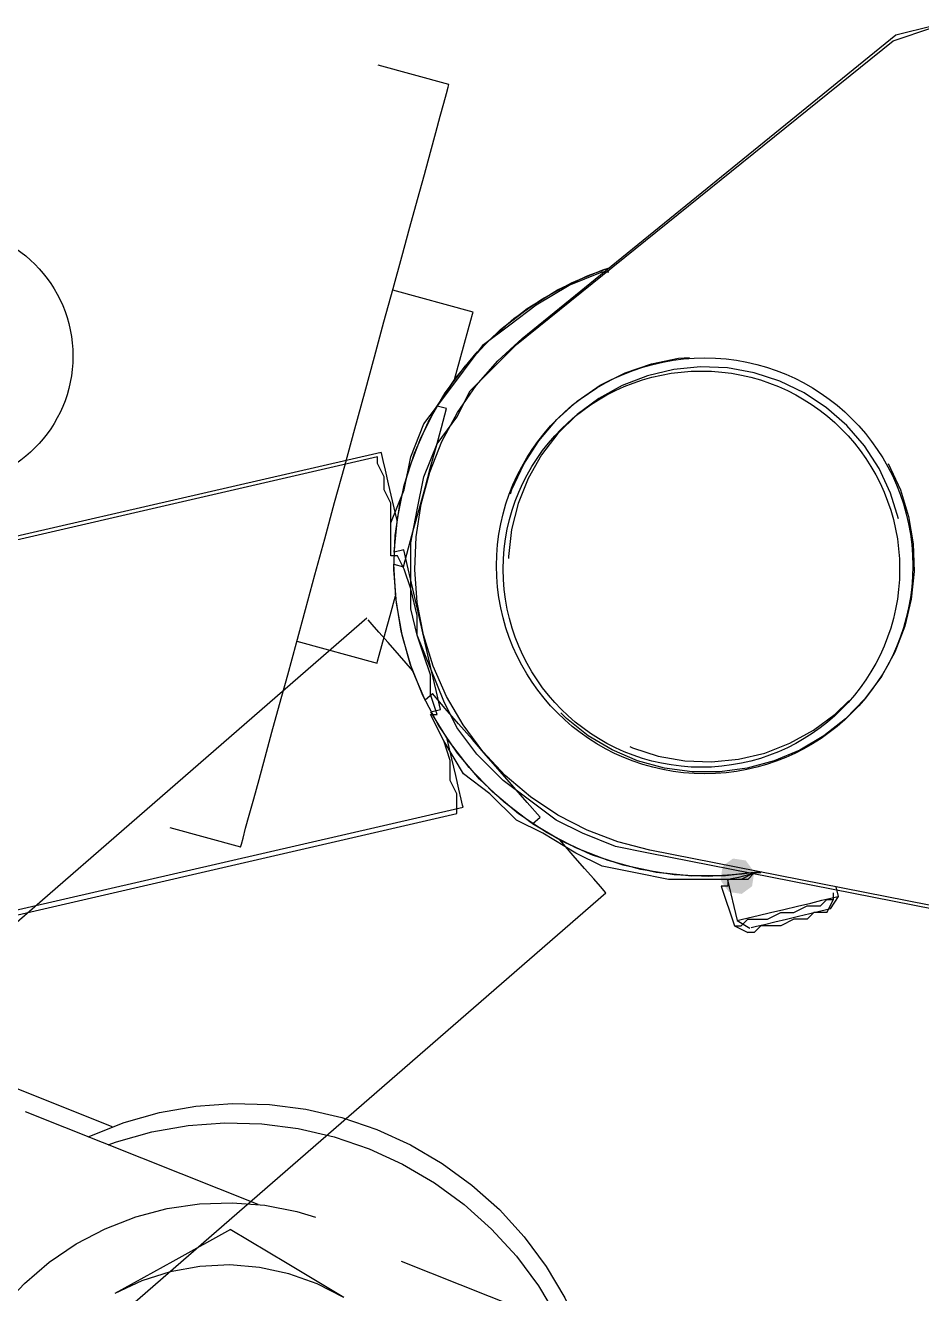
# Model space of a CAD drawing. Extents: x 3 to 592, y 5 to 207.
# Drawn here: x 81.69 to 86.48, y 58.68 to 65.45 of the extents above; entities that cross this region are included whole.
import ezdxf

# ---------------------------------------------------------------- set-up
doc = ezdxf.new("R2010")
doc.units = 0
doc.layers.get('0').update_dxf_attribs({"linetype": 'CONTINUOUS'})

msp = doc.modelspace()

# ---------------------------------------------------------------- hatches: boundary and pattern name
h = msp.add_hatch(color=7)
h.dxf.hatch_style = 2
h.paths.add_polyline_path([(85.404276, 60.893105), (85.414895, 60.96109), (85.470357, 61.001817), (85.538342, 60.991199), (85.579069, 60.935737), (85.582597, 60.921273), (85.571979, 60.853288), (85.516517, 60.812561), (85.448531, 60.823179), (85.407804, 60.878641)])
h = msp.add_hatch(color=7)
h.dxf.hatch_style = 2
h.paths.add_polyline_path([(85.404276, 60.893105), (85.414895, 60.96109), (85.470357, 61.001817), (85.538342, 60.991199), (85.579069, 60.935737), (85.582597, 60.921273), (85.571979, 60.853288), (85.516517, 60.812561), (85.448531, 60.823179), (85.407804, 60.878641)])
h = msp.add_hatch(color=7)
h.dxf.hatch_style = 2
h.paths.add_polyline_path([(85.404276, 60.893105), (85.414895, 60.96109), (85.470357, 61.001817), (85.538342, 60.991199), (85.579069, 60.935737), (85.582597, 60.921273), (85.571979, 60.853288), (85.516517, 60.812561), (85.448531, 60.823179), (85.407804, 60.878641)])
h = msp.add_hatch(color=7)
h.dxf.hatch_style = 2
h.paths.add_polyline_path([(85.404276, 60.893105), (85.414895, 60.96109), (85.470357, 61.001817), (85.538342, 60.991199), (85.579069, 60.935737), (85.582597, 60.921273), (85.571979, 60.853288), (85.516517, 60.812561), (85.448531, 60.823179), (85.407804, 60.878641)])
h = msp.add_hatch(color=7)
h.dxf.hatch_style = 2
h.paths.add_polyline_path([(85.404276, 60.893105), (85.414895, 60.96109), (85.470357, 61.001817), (85.538342, 60.991199), (85.579069, 60.935737), (85.582597, 60.921273), (85.571979, 60.853288), (85.516517, 60.812561), (85.448531, 60.823179), (85.407804, 60.878641)])
h = msp.add_hatch(color=7)
h.dxf.hatch_style = 2
h.paths.add_polyline_path([(85.404276, 60.893105), (85.414895, 60.96109), (85.470357, 61.001817), (85.538342, 60.991199), (85.579069, 60.935737), (85.582597, 60.921273), (85.571979, 60.853288), (85.516517, 60.812561), (85.448531, 60.823179), (85.407804, 60.878641)])
h = msp.add_hatch(color=7)
h.dxf.hatch_style = 2
h.paths.add_polyline_path([(85.404276, 60.893105), (85.414895, 60.96109), (85.470357, 61.001817), (85.538342, 60.991199), (85.579069, 60.935737), (85.582597, 60.921273), (85.571979, 60.853288), (85.516517, 60.812561), (85.448531, 60.823179), (85.407804, 60.878641)])
h = msp.add_hatch(color=7)
h.dxf.hatch_style = 2
h.paths.add_polyline_path([(85.404276, 60.893105), (85.414895, 60.96109), (85.470357, 61.001817), (85.538342, 60.991199), (85.579069, 60.935737), (85.582597, 60.921273), (85.571979, 60.853288), (85.516517, 60.812561), (85.448531, 60.823179), (85.407804, 60.878641)])

# ---------------------------------------------------------------- linework, layer by layer
at = {"color": 7}
for points in [[(86.339116, 65.40186), (86.540904, 65.452307)], [(86.339116, 65.40186), (86.540904, 65.452307)], [(86.339116, 65.40186), (86.540904, 65.452307)], [(86.339116, 65.40186), (86.540904, 65.452307)], [(86.339116, 65.40186), (86.540904, 65.452307)], [(86.339116, 65.40186), (86.540904, 65.452307)], [(86.339116, 65.40186), (86.540904, 65.452307)], [(86.339116, 65.40186), (86.540904, 65.452307)], [(84.345074, 63.779576), (86.338974, 65.402001)], [(84.345074, 63.779576), (86.338974, 65.402001)], [(84.345074, 63.779576), (86.338974, 65.402001)], [(84.345074, 63.779576), (86.338974, 65.402001)], [(84.345074, 63.779576), (86.338974, 65.402001)], [(84.345074, 63.779576), (86.338974, 65.402001)], [(84.345074, 63.779576), (86.338974, 65.402001)], [(84.345074, 63.779576), (86.338974, 65.402001)], [(86.324722, 65.369722), (86.536389, 65.440278)], [(84.313889, 63.746944), (86.324722, 65.369722)], [(83.953526, 65.136324), (83.575774, 65.239478)], [(83.953526, 65.136324), (83.575774, 65.239478)], [(83.397407, 63.099774), (83.45103, 63.296271), (83.504299, 63.491004), (83.55651, 63.68221), (83.606957, 63.867771), (83.655994, 64.046276), (83.702207, 64.215962), (83.745599, 64.375065), (83.785816, 64.522174), (83.822505, 64.656229), (83.85496, 64.775821), (83.883535, 64.879537), (83.907171, 64.967026), (83.926221, 65.036524), (83.940332, 65.088382), (83.949505, 65.121543), (83.953385, 65.135654)], [(83.397407, 63.099774), (83.45103, 63.296271), (83.504299, 63.491004), (83.55651, 63.68221), (83.606957, 63.867771), (83.655994, 64.046276), (83.702207, 64.215962), (83.745599, 64.375065), (83.785816, 64.522174), (83.822505, 64.656229), (83.85496, 64.775821), (83.883535, 64.879537), (83.907171, 64.967026), (83.926221, 65.036524), (83.940332, 65.088382), (83.949505, 65.121543), (83.953385, 65.135654)], [(83.643611, 62.618056), (83.643611, 62.794444), (83.714167, 62.970833), (83.749444, 63.147222), (83.82, 63.323611), (83.925833, 63.464722), (84.031667, 63.605833), (84.1375, 63.746944), (84.278611, 63.852778), (84.419722, 63.958611), (84.596111, 64.064444), (84.7725, 64.135), (84.807778, 64.135)], [(83.826138, 61.84773), (83.756288, 62.014594), (83.705136, 62.187808), (83.673033, 62.365961), (83.660333, 62.54623), (83.667388, 62.726852), (83.693494, 62.905711), (83.739355, 63.080688), (83.803561, 63.249669), (83.885758, 63.410536), (83.985241, 63.561524), (84.099894, 63.701224), (84.229363, 63.827519), (84.371886, 63.938997), (84.525344, 64.034247), (84.688327, 64.112563), (84.80933, 64.157013)], [(83.826138, 61.84773), (83.756288, 62.014594), (83.705136, 62.187808), (83.673033, 62.365961), (83.660333, 62.54623), (83.667388, 62.726852), (83.693494, 62.905711), (83.739355, 63.080688), (83.803561, 63.249669), (83.885758, 63.410536), (83.985241, 63.561524), (84.099894, 63.701224), (84.229363, 63.827519), (84.371886, 63.938997), (84.525344, 64.034247), (84.688327, 64.112563), (84.80933, 64.157013)], [(83.661391, 62.638552), (83.678324, 62.818469), (83.714661, 62.995563), (83.769694, 63.167719), (83.843424, 63.332819), (83.934441, 63.489099), (84.042038, 63.634444), (84.164452, 63.767441), (84.300624, 63.886327), (84.449144, 63.989691), (84.607541, 64.076474), (84.774758, 64.145619), (84.80933, 64.15726)], [(83.661391, 62.638552), (83.678324, 62.818469), (83.714661, 62.995563), (83.769694, 63.167719), (83.843424, 63.332819), (83.934441, 63.489099), (84.042038, 63.634444), (84.164452, 63.767441), (84.300624, 63.886327), (84.449144, 63.989691), (84.607541, 64.076474), (84.774758, 64.145619), (84.80933, 64.15726)], [(83.661391, 62.638552), (83.678324, 62.818469), (83.714661, 62.995563), (83.769694, 63.167719), (83.843424, 63.332819), (83.934441, 63.489099), (84.042038, 63.634444), (84.164452, 63.767441), (84.300624, 63.886327), (84.449144, 63.989691), (84.607541, 64.076474), (84.774758, 64.145619), (84.80933, 64.15726)], [(83.661391, 62.638552), (83.678324, 62.818469), (83.714661, 62.995563), (83.769694, 63.167719), (83.843424, 63.332819), (83.934441, 63.489099), (84.042038, 63.634444), (84.164452, 63.767441), (84.300624, 63.886327), (84.449144, 63.989691), (84.607541, 64.076474), (84.774758, 64.145619), (84.80933, 64.15726)], [(83.890626, 63.418649), (83.990815, 63.569286), (84.106526, 63.707927), (84.236701, 63.833516), (84.379576, 63.944288), (84.53374, 64.038833), (84.697076, 64.116091), (84.809259, 64.157013)], [(83.890626, 63.418649), (83.990815, 63.569286), (84.106526, 63.707927), (84.236701, 63.833516), (84.379576, 63.944288), (84.53374, 64.038833), (84.697076, 64.116091), (84.809259, 64.157013)], [(84.082255, 63.920582), (83.65363, 64.037704)], [(84.082255, 63.920582), (83.65363, 64.037704)], [(83.983795, 63.559937), (84.01237, 63.664712), (84.036711, 63.753965), (84.056467, 63.825579), (84.070578, 63.878143), (84.079397, 63.909893), (84.08222, 63.920476)], [(83.983795, 63.559937), (84.01237, 63.664712), (84.036711, 63.753965), (84.056467, 63.825579), (84.070578, 63.878143), (84.079397, 63.909893), (84.08222, 63.920476)], [(85.026465, 61.046642), (84.856073, 61.090387), (84.691326, 61.153181), (84.535045, 61.233967), (84.388995, 61.332039), (84.254587, 61.445634), (84.13429, 61.574045), (84.029162, 61.715156), (83.940262, 61.867203), (83.869706, 62.028423), (83.817495, 62.196698), (83.784687, 62.369559), (83.771281, 62.545242), (83.778337, 62.720926), (83.804795, 62.894845), (83.851009, 63.064884), (83.91592, 63.228573), (83.999176, 63.383442), (84.099365, 63.528434), (84.215076, 63.661078), (84.344898, 63.779612)], [(85.026465, 61.046642), (84.856073, 61.090387), (84.691326, 61.153181), (84.535045, 61.233967), (84.388995, 61.332039), (84.254587, 61.445634), (84.13429, 61.574045), (84.029162, 61.715156), (83.940262, 61.867203), (83.869706, 62.028423), (83.817495, 62.196698), (83.784687, 62.369559), (83.771281, 62.545242), (83.778337, 62.720926), (83.804795, 62.894845), (83.851009, 63.064884), (83.91592, 63.228573), (83.999176, 63.383442), (84.099365, 63.528434), (84.215076, 63.661078), (84.344898, 63.779612)], [(85.026465, 61.046642), (84.856073, 61.090387), (84.691326, 61.153181), (84.535045, 61.233967), (84.388995, 61.332039), (84.254587, 61.445634), (84.13429, 61.574045), (84.029162, 61.715156), (83.940262, 61.867203), (83.869706, 62.028423), (83.817495, 62.196698), (83.784687, 62.369559), (83.771281, 62.545242), (83.778337, 62.720926), (83.804795, 62.894845), (83.851009, 63.064884), (83.91592, 63.228573), (83.999176, 63.383442), (84.099365, 63.528434), (84.215076, 63.661078), (84.344898, 63.779612)], [(85.026465, 61.046642), (84.856073, 61.090387), (84.691326, 61.153181), (84.535045, 61.233967), (84.388995, 61.332039), (84.254587, 61.445634), (84.13429, 61.574045), (84.029162, 61.715156), (83.940262, 61.867203), (83.869706, 62.028423), (83.817495, 62.196698), (83.784687, 62.369559), (83.771281, 62.545242), (83.778337, 62.720926), (83.804795, 62.894845), (83.851009, 63.064884), (83.91592, 63.228573), (83.999176, 63.383442), (84.099365, 63.528434), (84.215076, 63.661078), (84.344898, 63.779612)], [(85.026465, 61.046642), (84.856073, 61.090387), (84.691326, 61.153181), (84.535045, 61.233967), (84.388995, 61.332039), (84.254587, 61.445634), (84.13429, 61.574045), (84.029162, 61.715156), (83.940262, 61.867203), (83.869706, 62.028423), (83.817495, 62.196698), (83.784687, 62.369559), (83.771281, 62.545242), (83.778337, 62.720926), (83.804795, 62.894845), (83.851009, 63.064884), (83.91592, 63.228573), (83.999176, 63.383442), (84.099365, 63.528434), (84.215076, 63.661078), (84.344898, 63.779612)], [(85.026465, 61.046642), (84.856073, 61.090387), (84.691326, 61.153181), (84.535045, 61.233967), (84.388995, 61.332039), (84.254587, 61.445634), (84.13429, 61.574045), (84.029162, 61.715156), (83.940262, 61.867203), (83.869706, 62.028423), (83.817495, 62.196698), (83.784687, 62.369559), (83.771281, 62.545242), (83.778337, 62.720926), (83.804795, 62.894845), (83.851009, 63.064884), (83.91592, 63.228573), (83.999176, 63.383442), (84.099365, 63.528434), (84.215076, 63.661078), (84.344898, 63.779612)], [(85.026465, 61.046642), (84.856073, 61.090387), (84.691326, 61.153181), (84.535045, 61.233967), (84.388995, 61.332039), (84.254587, 61.445634), (84.13429, 61.574045), (84.029162, 61.715156), (83.940262, 61.867203), (83.869706, 62.028423), (83.817495, 62.196698), (83.784687, 62.369559), (83.771281, 62.545242), (83.778337, 62.720926), (83.804795, 62.894845), (83.851009, 63.064884), (83.91592, 63.228573), (83.999176, 63.383442), (84.099365, 63.528434), (84.215076, 63.661078), (84.344898, 63.779612)], [(85.026465, 61.046642), (84.856073, 61.090387), (84.691326, 61.153181), (84.535045, 61.233967), (84.388995, 61.332039), (84.254587, 61.445634), (84.13429, 61.574045), (84.029162, 61.715156), (83.940262, 61.867203), (83.869706, 62.028423), (83.817495, 62.196698), (83.784687, 62.369559), (83.771281, 62.545242), (83.778337, 62.720926), (83.804795, 62.894845), (83.851009, 63.064884), (83.91592, 63.228573), (83.999176, 63.383442), (84.099365, 63.528434), (84.215076, 63.661078), (84.344898, 63.779612)], [(85.019444, 61.030556), (84.843056, 61.065833), (84.666667, 61.136389), (84.525556, 61.206944), (84.384444, 61.312778), (84.243333, 61.418611), (84.102222, 61.559722), (83.996389, 61.700833), (83.925833, 61.841944), (83.855278, 62.018333), (83.784722, 62.194722), (83.749444, 62.335833), (83.749444, 62.512222), (83.749444, 62.688611), (83.784722, 62.865), (83.82, 63.041389), (83.890556, 63.217778), (83.996389, 63.358889), (84.066944, 63.5), (84.208056, 63.641111), (84.313889, 63.746944)], [(86.353826, 62.816493), (86.31114, 62.954076), (86.25011, 63.084604), (86.171793, 63.205607), (86.077601, 63.314615), (85.969651, 63.409865), (85.849707, 63.489946), (85.719885, 63.552387), (85.583007, 63.596837), (85.44119, 63.622237), (85.297257, 63.628235), (85.153676, 63.614124), (85.013624, 63.580962), (84.879215, 63.529104), (84.753274, 63.459254), (84.637915, 63.372824), (84.53561, 63.271576), (84.447768, 63.157276), (84.376507, 63.03204), (84.322532, 62.898337), (84.287607, 62.758637), (84.272085, 62.61541), (84.272378, 62.604547)], [(86.353826, 62.816493), (86.31114, 62.954076), (86.25011, 63.084604), (86.171793, 63.205607), (86.077601, 63.314615), (85.969651, 63.409865), (85.849707, 63.489946), (85.719885, 63.552387), (85.583007, 63.596837), (85.44119, 63.622237), (85.297257, 63.628235), (85.153676, 63.614124), (85.013624, 63.580962), (84.879215, 63.529104), (84.753274, 63.459254), (84.637915, 63.372824), (84.53561, 63.271576), (84.447768, 63.157276), (84.376507, 63.03204), (84.322532, 62.898337), (84.287607, 62.758637), (84.272085, 62.61541), (84.272378, 62.604547)], [(86.353826, 62.816493), (86.31114, 62.954076), (86.25011, 63.084604), (86.171793, 63.205607), (86.077601, 63.314615), (85.969651, 63.409865), (85.849707, 63.489946), (85.719885, 63.552387), (85.583007, 63.596837), (85.44119, 63.622237), (85.297257, 63.628235), (85.153676, 63.614124), (85.013624, 63.580962), (84.879215, 63.529104), (84.753274, 63.459254), (84.637915, 63.372824), (84.53561, 63.271576), (84.447768, 63.157276), (84.376507, 63.03204), (84.322532, 62.898337), (84.287607, 62.758637), (84.272085, 62.61541), (84.272378, 62.604547)], [(86.353826, 62.816493), (86.31114, 62.954076), (86.25011, 63.084604), (86.171793, 63.205607), (86.077601, 63.314615), (85.969651, 63.409865), (85.849707, 63.489946), (85.719885, 63.552387), (85.583007, 63.596837), (85.44119, 63.622237), (85.297257, 63.628235), (85.153676, 63.614124), (85.013624, 63.580962), (84.879215, 63.529104), (84.753274, 63.459254), (84.637915, 63.372824), (84.53561, 63.271576), (84.447768, 63.157276), (84.376507, 63.03204), (84.322532, 62.898337), (84.287607, 62.758637), (84.272085, 62.61541), (84.272378, 62.604547)], [(86.353826, 62.816493), (86.31114, 62.954076), (86.25011, 63.084604), (86.171793, 63.205607), (86.077601, 63.314615), (85.969651, 63.409865), (85.849707, 63.489946), (85.719885, 63.552387), (85.583007, 63.596837), (85.44119, 63.622237), (85.297257, 63.628235), (85.153676, 63.614124), (85.013624, 63.580962), (84.879215, 63.529104), (84.753274, 63.459254), (84.637915, 63.372824), (84.53561, 63.271576), (84.447768, 63.157276), (84.376507, 63.03204), (84.322532, 62.898337), (84.287607, 62.758637), (84.272085, 62.61541), (84.272378, 62.604547)], [(86.353826, 62.816493), (86.31114, 62.954076), (86.25011, 63.084604), (86.171793, 63.205607), (86.077601, 63.314615), (85.969651, 63.409865), (85.849707, 63.489946), (85.719885, 63.552387), (85.583007, 63.596837), (85.44119, 63.622237), (85.297257, 63.628235), (85.153676, 63.614124), (85.013624, 63.580962), (84.879215, 63.529104), (84.753274, 63.459254), (84.637915, 63.372824), (84.53561, 63.271576), (84.447768, 63.157276), (84.376507, 63.03204), (84.322532, 62.898337), (84.287607, 62.758637), (84.272085, 62.61541), (84.272378, 62.604547)], [(86.353826, 62.816493), (86.31114, 62.954076), (86.25011, 63.084604), (86.171793, 63.205607), (86.077601, 63.314615), (85.969651, 63.409865), (85.849707, 63.489946), (85.719885, 63.552387), (85.583007, 63.596837), (85.44119, 63.622237), (85.297257, 63.628235), (85.153676, 63.614124), (85.013624, 63.580962), (84.879215, 63.529104), (84.753274, 63.459254), (84.637915, 63.372824), (84.53561, 63.271576), (84.447768, 63.157276), (84.376507, 63.03204), (84.322532, 62.898337), (84.287607, 62.758637), (84.272085, 62.61541), (84.272378, 62.604547)], [(86.353826, 62.816493), (86.31114, 62.954076), (86.25011, 63.084604), (86.171793, 63.205607), (86.077601, 63.314615), (85.969651, 63.409865), (85.849707, 63.489946), (85.719885, 63.552387), (85.583007, 63.596837), (85.44119, 63.622237), (85.297257, 63.628235), (85.153676, 63.614124), (85.013624, 63.580962), (84.879215, 63.529104), (84.753274, 63.459254), (84.637915, 63.372824), (84.53561, 63.271576), (84.447768, 63.157276), (84.376507, 63.03204), (84.322532, 62.898337), (84.287607, 62.758637), (84.272085, 62.61541), (84.272378, 62.604547)], [(84.283082, 62.950569), (84.290147, 62.973232), (84.352941, 63.107993), (84.433022, 63.232877), (84.528977, 63.346118), (84.639044, 63.445602), (84.761458, 63.529563), (84.894103, 63.596238), (85.034508, 63.644921), (85.179852, 63.674202), (85.238395, 63.678104)], [(84.283082, 62.950569), (84.290147, 62.973232), (84.352941, 63.107993), (84.433022, 63.232877), (84.528977, 63.346118), (84.639044, 63.445602), (84.761458, 63.529563), (84.894103, 63.596238), (85.034508, 63.644921), (85.179852, 63.674202), (85.238395, 63.678104)], [(84.283082, 62.950569), (84.290147, 62.973232), (84.352941, 63.107993), (84.433022, 63.232877), (84.528977, 63.346118), (84.639044, 63.445602), (84.761458, 63.529563), (84.894103, 63.596238), (85.034508, 63.644921), (85.179852, 63.674202), (85.238395, 63.678104)], [(84.283082, 62.950569), (84.290147, 62.973232), (84.352941, 63.107993), (84.433022, 63.232877), (84.528977, 63.346118), (84.639044, 63.445602), (84.761458, 63.529563), (84.894103, 63.596238), (85.034508, 63.644921), (85.179852, 63.674202), (85.238395, 63.678104)], [(84.283082, 62.950569), (84.290147, 62.973232), (84.352941, 63.107993), (84.433022, 63.232877), (84.528977, 63.346118), (84.639044, 63.445602), (84.761458, 63.529563), (84.894103, 63.596238), (85.034508, 63.644921), (85.179852, 63.674202), (85.238395, 63.678104)], [(84.283082, 62.950569), (84.290147, 62.973232), (84.352941, 63.107993), (84.433022, 63.232877), (84.528977, 63.346118), (84.639044, 63.445602), (84.761458, 63.529563), (84.894103, 63.596238), (85.034508, 63.644921), (85.179852, 63.674202), (85.238395, 63.678104)], [(84.283082, 62.950569), (84.290147, 62.973232), (84.352941, 63.107993), (84.433022, 63.232877), (84.528977, 63.346118), (84.639044, 63.445602), (84.761458, 63.529563), (84.894103, 63.596238), (85.034508, 63.644921), (85.179852, 63.674202), (85.238395, 63.678104)], [(84.283082, 62.950569), (84.290147, 62.973232), (84.352941, 63.107993), (84.433022, 63.232877), (84.528977, 63.346118), (84.639044, 63.445602), (84.761458, 63.529563), (84.894103, 63.596238), (85.034508, 63.644921), (85.179852, 63.674202), (85.238395, 63.678104)], [(83.941426, 63.404785), (83.890626, 63.418544)], [(83.941426, 63.404785), (83.890626, 63.418544)], [(83.710886, 62.560623), (83.738402, 62.661165), (83.766977, 62.76594), (83.796258, 62.873537), (83.826244, 62.982546), (83.855877, 63.091907), (83.885511, 63.199504), (83.914086, 63.304279), (83.94125, 63.404821)], [(83.710886, 62.560623), (83.738402, 62.661165), (83.766977, 62.76594), (83.796258, 62.873537), (83.826244, 62.982546), (83.855877, 63.091907), (83.885511, 63.199504), (83.914086, 63.304279), (83.94125, 63.404821)], [(83.573056, 63.147222), (77.611111, 61.771389)], [(83.592741, 63.171423), (77.614921, 61.795237)], [(83.592741, 63.171423), (77.614921, 61.795237)], [(83.592741, 63.171423), (77.614921, 61.795237)], [(83.592741, 63.171423), (77.614921, 61.795237)], [(83.643611, 62.794444), (83.643611, 62.900278), (83.608333, 62.970833), (83.608333, 63.041389), (83.573056, 63.111944), (83.573056, 63.147222)], [(83.676631, 62.807074), (83.652289, 62.912907), (83.631476, 63.003218), (83.614895, 63.075538), (83.602548, 63.128454), (83.595139, 63.160557), (83.59267, 63.171493)], [(83.676631, 62.807074), (83.652289, 62.912907), (83.631476, 63.003218), (83.614895, 63.075538), (83.602548, 63.128454), (83.595139, 63.160557), (83.59267, 63.171493)], [(83.676631, 62.807074), (83.652289, 62.912907), (83.631476, 63.003218), (83.614895, 63.075538), (83.602548, 63.128454), (83.595139, 63.160557), (83.59267, 63.171493)], [(83.676631, 62.807074), (83.652289, 62.912907), (83.631476, 63.003218), (83.614895, 63.075538), (83.602548, 63.128454), (83.595139, 63.160557), (83.59267, 63.171493)], [(82.841289, 61.063258), (82.845522, 61.078075), (82.854341, 61.111236), (82.868453, 61.163094), (82.887502, 61.232591), (82.911491, 61.32008), (82.939714, 61.423797), (82.972522, 61.543389), (83.008858, 61.677091), (83.049075, 61.824552), (83.092819, 61.983655), (83.139033, 62.153341), (83.187716, 62.331847), (83.238516, 62.517408), (83.290727, 62.708614), (83.343644, 62.903347), (83.397266, 63.099844)], [(82.841289, 61.063258), (82.845522, 61.078075), (82.854341, 61.111236), (82.868453, 61.163094), (82.887502, 61.232591), (82.911491, 61.32008), (82.939714, 61.423797), (82.972522, 61.543389), (83.008858, 61.677091), (83.049075, 61.824552), (83.092819, 61.983655), (83.139033, 62.153341), (83.187716, 62.331847), (83.238516, 62.517408), (83.290727, 62.708614), (83.343644, 62.903347), (83.397266, 63.099844)], [(86.297865, 63.111879), (86.364128, 62.971116), (86.407872, 62.829299)], [(86.297865, 63.111879), (86.364128, 62.971116), (86.407872, 62.829299)], [(86.297865, 63.111879), (86.364128, 62.971116), (86.407872, 62.829299)], [(86.297865, 63.111879), (86.364128, 62.971116), (86.407872, 62.829299)], [(86.297865, 63.111879), (86.364128, 62.971116), (86.407872, 62.829299)], [(86.297865, 63.111879), (86.364128, 62.971116), (86.407872, 62.829299)], [(86.297865, 63.111879), (86.364128, 62.971116), (86.407872, 62.829299)], [(86.297865, 63.111879), (86.364128, 62.971116), (86.407872, 62.829299)], [(86.407872, 62.829299), (86.432566, 62.682896), (86.437152, 62.534729), (86.422336, 62.386916), (86.387764, 62.242629), (86.334141, 62.103988), (86.262528, 61.974166), (86.174333, 61.854574), (86.071322, 61.748035), (85.954553, 61.656313), (85.826847, 61.580818), (85.689969, 61.522963), (85.546741, 61.483804), (85.399633, 61.464049), (85.251466, 61.464402), (85.104358, 61.484157), (84.96113, 61.523668), (84.824605, 61.581877), (84.6969, 61.657724), (84.580483, 61.749799), (84.551395, 61.779883)], [(86.407872, 62.829299), (86.432566, 62.682896), (86.437152, 62.534729), (86.422336, 62.386916), (86.387764, 62.242629), (86.334141, 62.103988), (86.262528, 61.974166), (86.174333, 61.854574), (86.071322, 61.748035), (85.954553, 61.656313), (85.826847, 61.580818), (85.689969, 61.522963), (85.546741, 61.483804), (85.399633, 61.464049), (85.251466, 61.464402), (85.104358, 61.484157), (84.96113, 61.523668), (84.824605, 61.581877), (84.6969, 61.657724), (84.580483, 61.749799), (84.551395, 61.779883)], [(86.407872, 62.829299), (86.432566, 62.682896), (86.437152, 62.534729), (86.422336, 62.386916), (86.387764, 62.242629), (86.334141, 62.103988), (86.262528, 61.974166), (86.174333, 61.854574), (86.071322, 61.748035), (85.954553, 61.656313), (85.826847, 61.580818), (85.689969, 61.522963), (85.546741, 61.483804), (85.399633, 61.464049), (85.251466, 61.464402), (85.104358, 61.484157), (84.96113, 61.523668), (84.824605, 61.581877), (84.6969, 61.657724), (84.580483, 61.749799), (84.551395, 61.779883)], [(86.407872, 62.829299), (86.432566, 62.682896), (86.437152, 62.534729), (86.422336, 62.386916), (86.387764, 62.242629), (86.334141, 62.103988), (86.262528, 61.974166), (86.174333, 61.854574), (86.071322, 61.748035), (85.954553, 61.656313), (85.826847, 61.580818), (85.689969, 61.522963), (85.546741, 61.483804), (85.399633, 61.464049), (85.251466, 61.464402), (85.104358, 61.484157), (84.96113, 61.523668), (84.824605, 61.581877), (84.6969, 61.657724), (84.580483, 61.749799), (84.551395, 61.779883)], [(86.407872, 62.829299), (86.432566, 62.682896), (86.437152, 62.534729), (86.422336, 62.386916), (86.387764, 62.242629), (86.334141, 62.103988), (86.262528, 61.974166), (86.174333, 61.854574), (86.071322, 61.748035), (85.954553, 61.656313), (85.826847, 61.580818), (85.689969, 61.522963), (85.546741, 61.483804), (85.399633, 61.464049), (85.251466, 61.464402), (85.104358, 61.484157), (84.96113, 61.523668), (84.824605, 61.581877), (84.6969, 61.657724), (84.580483, 61.749799), (84.551395, 61.779883)], [(86.407872, 62.829299), (86.432566, 62.682896), (86.437152, 62.534729), (86.422336, 62.386916), (86.387764, 62.242629), (86.334141, 62.103988), (86.262528, 61.974166), (86.174333, 61.854574), (86.071322, 61.748035), (85.954553, 61.656313), (85.826847, 61.580818), (85.689969, 61.522963), (85.546741, 61.483804), (85.399633, 61.464049), (85.251466, 61.464402), (85.104358, 61.484157), (84.96113, 61.523668), (84.824605, 61.581877), (84.6969, 61.657724), (84.580483, 61.749799), (84.551395, 61.779883)], [(86.407872, 62.829299), (86.432566, 62.682896), (86.437152, 62.534729), (86.422336, 62.386916), (86.387764, 62.242629), (86.334141, 62.103988), (86.262528, 61.974166), (86.174333, 61.854574), (86.071322, 61.748035), (85.954553, 61.656313), (85.826847, 61.580818), (85.689969, 61.522963), (85.546741, 61.483804), (85.399633, 61.464049), (85.251466, 61.464402), (85.104358, 61.484157), (84.96113, 61.523668), (84.824605, 61.581877), (84.6969, 61.657724), (84.580483, 61.749799), (84.551395, 61.779883)], [(86.407872, 62.829299), (86.432566, 62.682896), (86.437152, 62.534729), (86.422336, 62.386916), (86.387764, 62.242629), (86.334141, 62.103988), (86.262528, 61.974166), (86.174333, 61.854574), (86.071322, 61.748035), (85.954553, 61.656313), (85.826847, 61.580818), (85.689969, 61.522963), (85.546741, 61.483804), (85.399633, 61.464049), (85.251466, 61.464402), (85.104358, 61.484157), (84.96113, 61.523668), (84.824605, 61.581877), (84.6969, 61.657724), (84.580483, 61.749799), (84.551395, 61.779883)], [(83.678889, 62.618056), (83.643611, 62.618056)], [(83.712685, 62.65037), (83.661532, 62.638728)], [(83.712685, 62.65037), (83.661532, 62.638728)], [(83.712685, 62.65037), (83.661532, 62.638728)], [(83.712685, 62.65037), (83.661532, 62.638728)], [(83.890556, 61.771389), (83.855278, 61.877222), (83.855278, 61.983056), (83.82, 62.088889), (83.784722, 62.194722), (83.784722, 62.300556), (83.749444, 62.441667), (83.714167, 62.5475), (83.678889, 62.618056)], [(83.909006, 61.7976), (83.885723, 61.898847), (83.861381, 62.004681), (83.836334, 62.113689), (83.810934, 62.224109), (83.785534, 62.334175), (83.760486, 62.443184), (83.736145, 62.549017), (83.712861, 62.650264)], [(83.909006, 61.7976), (83.885723, 61.898847), (83.861381, 62.004681), (83.836334, 62.113689), (83.810934, 62.224109), (83.785534, 62.334175), (83.760486, 62.443184), (83.736145, 62.549017), (83.712861, 62.650264)], [(83.909006, 61.7976), (83.885723, 61.898847), (83.861381, 62.004681), (83.836334, 62.113689), (83.810934, 62.224109), (83.785534, 62.334175), (83.760486, 62.443184), (83.736145, 62.549017), (83.712861, 62.650264)], [(83.909006, 61.7976), (83.885723, 61.898847), (83.861381, 62.004681), (83.836334, 62.113689), (83.810934, 62.224109), (83.785534, 62.334175), (83.760486, 62.443184), (83.736145, 62.549017), (83.712861, 62.650264)], [(83.660086, 62.574487), (83.710886, 62.560729)], [(83.660086, 62.574487), (83.710886, 62.560729)], [(85.613557, 60.931107), (85.600152, 60.928638), (85.420235, 60.908882), (85.239613, 60.90853), (85.059696, 60.927932), (84.883308, 60.966385), (84.711857, 61.023888), (84.547463, 61.099735), (84.392594, 61.192516), (84.24866, 61.301877), (84.117427, 61.426055), (84.000305, 61.563991), (83.898705, 61.713569), (83.814038, 61.873377), (83.74701, 62.041299), (83.69868, 62.215571), (83.669752, 62.394077), (83.660227, 62.574346)], [(85.613557, 60.931107), (85.600152, 60.928638), (85.420235, 60.908882), (85.239613, 60.90853), (85.059696, 60.927932), (84.883308, 60.966385), (84.711857, 61.023888), (84.547463, 61.099735), (84.392594, 61.192516), (84.24866, 61.301877), (84.117427, 61.426055), (84.000305, 61.563991), (83.898705, 61.713569), (83.814038, 61.873377), (83.74701, 62.041299), (83.69868, 62.215571), (83.669752, 62.394077), (83.660227, 62.574346)], [(83.570022, 62.044827), (83.572844, 62.05541), (83.581663, 62.087513), (83.596127, 62.139724), (83.61553, 62.211338), (83.639872, 62.300591), (83.668447, 62.405366)], [(83.570022, 62.044827), (83.572844, 62.05541), (83.581663, 62.087513), (83.596127, 62.139724), (83.61553, 62.211338), (83.639872, 62.300591), (83.668447, 62.405366)], [(83.514988, 62.285739), (80.471582, 59.638994)], [(83.514988, 62.285739), (80.471582, 59.638994)], [(83.760345, 62.003622), (83.689084, 62.085467), (83.628406, 62.155317), (83.579723, 62.211409), (83.544093, 62.252331), (83.52222, 62.277378)], [(83.760345, 62.003622), (83.689084, 62.085467), (83.628406, 62.155317), (83.579723, 62.211409), (83.544093, 62.252331), (83.52222, 62.277378)], [(83.141291, 62.161914), (83.569916, 62.044792)], [(83.141291, 62.161914), (83.569916, 62.044792)], [(83.865861, 61.882302), (83.825997, 61.84773)], [(83.865861, 61.882302), (83.825997, 61.84773)], [(84.440113, 61.221973), (84.371674, 61.300642), (84.300413, 61.382487), (84.227388, 61.466801), (84.152952, 61.552173), (84.078868, 61.637545), (84.005491, 61.721859), (83.934229, 61.803703), (83.865791, 61.882373)], [(84.440113, 61.221973), (84.371674, 61.300642), (84.300413, 61.382487), (84.227388, 61.466801), (84.152952, 61.552173), (84.078868, 61.637545), (84.005491, 61.721859), (83.934229, 61.803703), (83.865791, 61.882373)], [(83.857677, 61.785782), (83.908829, 61.797424)], [(83.857677, 61.785782), (83.908829, 61.797424)], [(83.857677, 61.785782), (83.908829, 61.797424)], [(83.857677, 61.785782), (83.908829, 61.797424)], [(84.919332, 61.600286), (84.933543, 61.593412), (85.070421, 61.548962), (85.212237, 61.523562), (85.356171, 61.517918), (85.499751, 61.531676), (85.639804, 61.564838), (85.774212, 61.617049), (85.900154, 61.686899), (86.015512, 61.772976), (86.088047, 61.844514)], [(84.919332, 61.600286), (84.933543, 61.593412), (85.070421, 61.548962), (85.212237, 61.523562), (85.356171, 61.517918), (85.499751, 61.531676), (85.639804, 61.564838), (85.774212, 61.617049), (85.900154, 61.686899), (86.015512, 61.772976), (86.088047, 61.844514)], [(84.919332, 61.600286), (84.933543, 61.593412), (85.070421, 61.548962), (85.212237, 61.523562), (85.356171, 61.517918), (85.499751, 61.531676), (85.639804, 61.564838), (85.774212, 61.617049), (85.900154, 61.686899), (86.015512, 61.772976), (86.088047, 61.844514)], [(84.919332, 61.600286), (84.933543, 61.593412), (85.070421, 61.548962), (85.212237, 61.523562), (85.356171, 61.517918), (85.499751, 61.531676), (85.639804, 61.564838), (85.774212, 61.617049), (85.900154, 61.686899), (86.015512, 61.772976), (86.088047, 61.844514)], [(84.919332, 61.600286), (84.933543, 61.593412), (85.070421, 61.548962), (85.212237, 61.523562), (85.356171, 61.517918), (85.499751, 61.531676), (85.639804, 61.564838), (85.774212, 61.617049), (85.900154, 61.686899), (86.015512, 61.772976), (86.088047, 61.844514)], [(84.919332, 61.600286), (84.933543, 61.593412), (85.070421, 61.548962), (85.212237, 61.523562), (85.356171, 61.517918), (85.499751, 61.531676), (85.639804, 61.564838), (85.774212, 61.617049), (85.900154, 61.686899), (86.015512, 61.772976), (86.088047, 61.844514)], [(84.919332, 61.600286), (84.933543, 61.593412), (85.070421, 61.548962), (85.212237, 61.523562), (85.356171, 61.517918), (85.499751, 61.531676), (85.639804, 61.564838), (85.774212, 61.617049), (85.900154, 61.686899), (86.015512, 61.772976), (86.088047, 61.844514)], [(84.919332, 61.600286), (84.933543, 61.593412), (85.070421, 61.548962), (85.212237, 61.523562), (85.356171, 61.517918), (85.499751, 61.531676), (85.639804, 61.564838), (85.774212, 61.617049), (85.900154, 61.686899), (86.015512, 61.772976), (86.088047, 61.844514)], [(83.855278, 61.771389), (83.890556, 61.771389)], [(85.583889, 60.924722), (85.513333, 60.889444), (85.336944, 60.889444), (85.125278, 60.889444), (84.948889, 60.924722), (84.7725, 60.96), (84.631389, 61.030556), (84.455, 61.136389), (84.313889, 61.206944), (84.172778, 61.348056), (84.031667, 61.453889), (83.925833, 61.630278), (83.855278, 61.771389)], [(85.613557, 60.931107), (85.517955, 60.917349), (85.337332, 60.906413), (85.15671, 60.91488), (84.978205, 60.943102), (84.80358, 60.990374), (84.635305, 61.056344), (84.475144, 61.140305), (84.32486, 61.240846), (84.186571, 61.357263), (84.061688, 61.487791), (83.951621, 61.631371), (83.857782, 61.785888)], [(85.613557, 60.931107), (85.517955, 60.917349), (85.337332, 60.906413), (85.15671, 60.91488), (84.978205, 60.943102), (84.80358, 60.990374), (84.635305, 61.056344), (84.475144, 61.140305), (84.32486, 61.240846), (84.186571, 61.357263), (84.061688, 61.487791), (83.951621, 61.631371), (83.857782, 61.785888)], [(85.613557, 60.931107), (85.517955, 60.917349), (85.337332, 60.906413), (85.15671, 60.91488), (84.978205, 60.943102), (84.80358, 60.990374), (84.635305, 61.056344), (84.475144, 61.140305), (84.32486, 61.240846), (84.186571, 61.357263), (84.061688, 61.487791), (83.951621, 61.631371), (83.857782, 61.785888)], [(85.613557, 60.931107), (85.517955, 60.917349), (85.337332, 60.906413), (85.15671, 60.91488), (84.978205, 60.943102), (84.80358, 60.990374), (84.635305, 61.056344), (84.475144, 61.140305), (84.32486, 61.240846), (84.186571, 61.357263), (84.061688, 61.487791), (83.951621, 61.631371), (83.857782, 61.785888)], [(83.996389, 61.242222), (83.996389, 61.2775), (83.996389, 61.312778), (83.996389, 61.348056), (83.961111, 61.418611), (83.961111, 61.524444), (83.925833, 61.630278)], [(84.02895, 61.276512), (84.026481, 61.287448), (84.019072, 61.319551), (84.006725, 61.372468), (83.990145, 61.444787), (83.969331, 61.535098), (83.944989, 61.640932)], [(84.02895, 61.276512), (84.026481, 61.287448), (84.019072, 61.319551), (84.006725, 61.372468), (83.990145, 61.444787), (83.969331, 61.535098), (83.944989, 61.640932)], [(84.02895, 61.276512), (84.026481, 61.287448), (84.019072, 61.319551), (84.006725, 61.372468), (83.990145, 61.444787), (83.969331, 61.535098), (83.944989, 61.640932)], [(84.02895, 61.276512), (84.026481, 61.287448), (84.019072, 61.319551), (84.006725, 61.372468), (83.990145, 61.444787), (83.969331, 61.535098), (83.944989, 61.640932)], [(78.051096, 59.900467), (84.028915, 61.276653)], [(78.051096, 59.900467), (84.028915, 61.276653)], [(78.051096, 59.900467), (84.028915, 61.276653)], [(78.051096, 59.900467), (84.028915, 61.276653)], [(78.034444, 59.866389), (83.996389, 61.242222)], [(85.613557, 60.931107), (85.42976, 60.909588), (85.248785, 60.908177), (85.068869, 60.926169), (84.892127, 60.963916), (84.720324, 61.02036), (84.55593, 61.095149), (84.400355, 61.187577)], [(85.613557, 60.931107), (85.42976, 60.909588), (85.248785, 60.908177), (85.068869, 60.926169), (84.892127, 60.963916), (84.720324, 61.02036), (84.55593, 61.095149), (84.400355, 61.187577)], [(84.40039, 61.187436), (84.440254, 61.222008)], [(84.40039, 61.187436), (84.440254, 61.222008)], [(82.463391, 61.16655), (82.841394, 61.063329)], [(82.463391, 61.16655), (82.841394, 61.063329)], [(84.790986, 60.818536), (84.762058, 60.851697), (84.726427, 60.892972), (84.677744, 60.948711), (84.617066, 61.018561), (84.545805, 61.100758)], [(84.790986, 60.818536), (84.762058, 60.851697), (84.726427, 60.892972), (84.677744, 60.948711), (84.617066, 61.018561), (84.545805, 61.100758)], [(87.54872, 60.55039), (85.026359, 61.046748)], [(87.54872, 60.55039), (85.026359, 61.046748)], [(87.54872, 60.55039), (85.026359, 61.046748)], [(87.54872, 60.55039), (85.026359, 61.046748)], [(87.54872, 60.55039), (85.026359, 61.046748)], [(87.54872, 60.55039), (85.026359, 61.046748)], [(87.54872, 60.55039), (85.026359, 61.046748)], [(87.54872, 60.55039), (85.026359, 61.046748)], [(87.524167, 60.536667), (85.019444, 61.030556)], [(85.619167, 60.924722), (85.583889, 60.924722), (85.548611, 60.889444), (85.478056, 60.889444), (85.442778, 60.889444), (85.442778, 60.854167), (85.4075, 60.854167)], [(85.620648, 60.929732), (85.553621, 60.913857), (85.500351, 60.901157), (85.462604, 60.892337), (85.443201, 60.887751)], [(85.620648, 60.929732), (85.553621, 60.913857), (85.500351, 60.901157), (85.462604, 60.892337), (85.443201, 60.887751)], [(85.620648, 60.929732), (85.553621, 60.913857), (85.500351, 60.901157), (85.462604, 60.892337), (85.443201, 60.887751)], [(85.620648, 60.929732), (85.553621, 60.913857), (85.500351, 60.901157), (85.462604, 60.892337), (85.443201, 60.887751)], [(85.620648, 60.929732), (85.553621, 60.913857), (85.500351, 60.901157), (85.462604, 60.892337), (85.443201, 60.887751)], [(85.620648, 60.929732), (85.553621, 60.913857), (85.500351, 60.901157), (85.462604, 60.892337), (85.443201, 60.887751)], [(85.620648, 60.929732), (85.553621, 60.913857), (85.500351, 60.901157), (85.462604, 60.892337), (85.443201, 60.887751)], [(85.620648, 60.929732), (85.553621, 60.913857), (85.500351, 60.901157), (85.462604, 60.892337), (85.443201, 60.887751)], [(85.4075, 60.854167), (85.478056, 60.6425)], [(85.441049, 60.887151), (85.492202, 60.670899)], [(85.441049, 60.887151), (85.492202, 60.670899)], [(85.441049, 60.887151), (85.492202, 60.670899)], [(85.441049, 60.887151), (85.492202, 60.670899)], [(85.441049, 60.887151), (85.492202, 60.670899)], [(85.441049, 60.887151), (85.492202, 60.670899)], [(85.441049, 60.887151), (85.492202, 60.670899)], [(85.441049, 60.887151), (85.492202, 60.670899)], [(86.032904, 60.799098), (86.020557, 60.850956)], [(86.032904, 60.799098), (86.020557, 60.850956)], [(86.032904, 60.799098), (86.020557, 60.850956)], [(86.032904, 60.799098), (86.020557, 60.850956)], [(86.032904, 60.799098), (86.020557, 60.850956)], [(86.032904, 60.799098), (86.020557, 60.850956)], [(86.032904, 60.799098), (86.020557, 60.850956)], [(86.032904, 60.799098), (86.020557, 60.850956)], [(81.747502, 58.171776), (84.790844, 60.818466)], [(81.747502, 58.171776), (84.790844, 60.818466)], [(85.478056, 60.6425), (85.513333, 60.6425), (85.548611, 60.677778), (85.583889, 60.677778), (85.654444, 60.677778), (85.725, 60.713056), (85.795556, 60.713056), (85.866111, 60.748333), (85.936667, 60.748333), (85.971944, 60.783611), (86.007222, 60.783611)], [(85.492343, 60.670934), (85.513862, 60.675873), (85.55161, 60.685045), (85.604879, 60.697745), (85.670143, 60.712914), (85.741757, 60.730201), (85.815487, 60.747487), (85.884985, 60.764067), (85.94531, 60.778531), (85.992229, 60.789467), (86.022215, 60.796523), (86.032799, 60.798992)], [(85.492343, 60.670934), (85.513862, 60.675873), (85.55161, 60.685045), (85.604879, 60.697745), (85.670143, 60.712914), (85.741757, 60.730201), (85.815487, 60.747487), (85.884985, 60.764067), (85.94531, 60.778531), (85.992229, 60.789467), (86.022215, 60.796523), (86.032799, 60.798992)], [(85.492343, 60.670934), (85.513862, 60.675873), (85.55161, 60.685045), (85.604879, 60.697745), (85.670143, 60.712914), (85.741757, 60.730201), (85.815487, 60.747487), (85.884985, 60.764067), (85.94531, 60.778531), (85.992229, 60.789467), (86.022215, 60.796523), (86.032799, 60.798992)], [(85.492343, 60.670934), (85.513862, 60.675873), (85.55161, 60.685045), (85.604879, 60.697745), (85.670143, 60.712914), (85.741757, 60.730201), (85.815487, 60.747487), (85.884985, 60.764067), (85.94531, 60.778531), (85.992229, 60.789467), (86.022215, 60.796523), (86.032799, 60.798992)], [(85.492343, 60.670934), (85.513862, 60.675873), (85.55161, 60.685045), (85.604879, 60.697745), (85.670143, 60.712914), (85.741757, 60.730201), (85.815487, 60.747487), (85.884985, 60.764067), (85.94531, 60.778531), (85.992229, 60.789467), (86.022215, 60.796523), (86.032799, 60.798992)], [(85.492343, 60.670934), (85.513862, 60.675873), (85.55161, 60.685045), (85.604879, 60.697745), (85.670143, 60.712914), (85.741757, 60.730201), (85.815487, 60.747487), (85.884985, 60.764067), (85.94531, 60.778531), (85.992229, 60.789467), (86.022215, 60.796523), (86.032799, 60.798992)], [(85.492343, 60.670934), (85.513862, 60.675873), (85.55161, 60.685045), (85.604879, 60.697745), (85.670143, 60.712914), (85.741757, 60.730201), (85.815487, 60.747487), (85.884985, 60.764067), (85.94531, 60.778531), (85.992229, 60.789467), (86.022215, 60.796523), (86.032799, 60.798992)], [(85.492343, 60.670934), (85.513862, 60.675873), (85.55161, 60.685045), (85.604879, 60.697745), (85.670143, 60.712914), (85.741757, 60.730201), (85.815487, 60.747487), (85.884985, 60.764067), (85.94531, 60.778531), (85.992229, 60.789467), (86.022215, 60.796523), (86.032799, 60.798992)], [(85.971944, 60.713056), (86.007222, 60.783611)], [(85.991665, 60.732247), (86.03294, 60.799274)], [(85.991665, 60.732247), (86.03294, 60.799274)], [(85.991665, 60.732247), (86.03294, 60.799274)], [(85.991665, 60.732247), (86.03294, 60.799274)], [(85.991665, 60.732247), (86.03294, 60.799274)], [(85.991665, 60.732247), (86.03294, 60.799274)], [(85.991665, 60.732247), (86.03294, 60.799274)], [(85.991665, 60.732247), (86.03294, 60.799274)], [(86.007222, 60.783611), (86.007222, 60.818889)], [(85.971944, 60.713056), (85.936667, 60.713056), (85.901389, 60.713056), (85.866111, 60.677778), (85.795556, 60.677778), (85.725, 60.6425), (85.689722, 60.6425), (85.619167, 60.6425), (85.583889, 60.607222), (85.548611, 60.607222)], [(85.991665, 60.732247), (85.968734, 60.726955), (85.931693, 60.718136), (85.880893, 60.705788), (85.820568, 60.691677), (85.756009, 60.676508), (85.693568, 60.661691), (85.638181, 60.648286), (85.595143, 60.638055), (85.567979, 60.631705)], [(85.991665, 60.732247), (85.968734, 60.726955), (85.931693, 60.718136), (85.880893, 60.705788), (85.820568, 60.691677), (85.756009, 60.676508), (85.693568, 60.661691), (85.638181, 60.648286), (85.595143, 60.638055), (85.567979, 60.631705)], [(85.991665, 60.732247), (85.968734, 60.726955), (85.931693, 60.718136), (85.880893, 60.705788), (85.820568, 60.691677), (85.756009, 60.676508), (85.693568, 60.661691), (85.638181, 60.648286), (85.595143, 60.638055), (85.567979, 60.631705)], [(85.991665, 60.732247), (85.968734, 60.726955), (85.931693, 60.718136), (85.880893, 60.705788), (85.820568, 60.691677), (85.756009, 60.676508), (85.693568, 60.661691), (85.638181, 60.648286), (85.595143, 60.638055), (85.567979, 60.631705)], [(85.991665, 60.732247), (85.968734, 60.726955), (85.931693, 60.718136), (85.880893, 60.705788), (85.820568, 60.691677), (85.756009, 60.676508), (85.693568, 60.661691), (85.638181, 60.648286), (85.595143, 60.638055), (85.567979, 60.631705)], [(85.991665, 60.732247), (85.968734, 60.726955), (85.931693, 60.718136), (85.880893, 60.705788), (85.820568, 60.691677), (85.756009, 60.676508), (85.693568, 60.661691), (85.638181, 60.648286), (85.595143, 60.638055), (85.567979, 60.631705)], [(85.991665, 60.732247), (85.968734, 60.726955), (85.931693, 60.718136), (85.880893, 60.705788), (85.820568, 60.691677), (85.756009, 60.676508), (85.693568, 60.661691), (85.638181, 60.648286), (85.595143, 60.638055), (85.567979, 60.631705)], [(85.991665, 60.732247), (85.968734, 60.726955), (85.931693, 60.718136), (85.880893, 60.705788), (85.820568, 60.691677), (85.756009, 60.676508), (85.693568, 60.661691), (85.638181, 60.648286), (85.595143, 60.638055), (85.567979, 60.631705)], [(85.478056, 60.6425), (85.548611, 60.607222)], [(85.492343, 60.670934), (85.559371, 60.629659)], [(85.492343, 60.670934), (85.559371, 60.629659)], [(85.492343, 60.670934), (85.559371, 60.629659)], [(85.492343, 60.670934), (85.559371, 60.629659)], [(85.492343, 60.670934), (85.559371, 60.629659)], [(85.492343, 60.670934), (85.559371, 60.629659)], [(85.492343, 60.670934), (85.559371, 60.629659)], [(85.492343, 60.670934), (85.559371, 60.629659)], [(82.155736, 59.568997), (81.366924, 59.883322)], [(82.155736, 59.568997), (81.366924, 59.883322)], [(82.027712, 59.515375), (82.219976, 59.591928), (82.409065, 59.645197), (82.602387, 59.679417), (82.798532, 59.693881), (82.995029, 59.688236), (83.190468, 59.663189), (83.382379, 59.618739), (83.568646, 59.554886)], [(82.027712, 59.515375), (82.219976, 59.591928), (82.409065, 59.645197), (82.602387, 59.679417), (82.798532, 59.693881), (82.995029, 59.688236), (83.190468, 59.663189), (83.382379, 59.618739), (83.568646, 59.554886)], [(82.935304, 59.153672), (81.692468, 59.648972)], [(82.935304, 59.153672), (81.692468, 59.648972)], [(82.134287, 59.472901), (82.178737, 59.488423), (82.367826, 59.541692), (82.561148, 59.575912), (82.757292, 59.590376), (82.954142, 59.584731), (83.149228, 59.559684), (83.341139, 59.515234), (83.527406, 59.451381)], [(82.134287, 59.472901), (82.178737, 59.488423), (82.367826, 59.541692), (82.561148, 59.575912), (82.757292, 59.590376), (82.954142, 59.584731), (83.149228, 59.559684), (83.341139, 59.515234), (83.527406, 59.451381)], [(83.568646, 59.554957), (83.747857, 59.473112), (83.917543, 59.373276), (84.076646, 59.257212), (84.223049, 59.125979), (84.355693, 58.980634), (84.472815, 58.822943), (84.573004, 58.654315), (84.655907, 58.476515), (84.66014, 58.466284)], [(83.568646, 59.554957), (83.747857, 59.473112), (83.917543, 59.373276), (84.076646, 59.257212), (84.223049, 59.125979), (84.355693, 58.980634), (84.472815, 58.822943), (84.573004, 58.654315), (84.655907, 58.476515), (84.66014, 58.466284)], [(83.527406, 59.451487), (83.706617, 59.369642), (83.876303, 59.269806), (84.035406, 59.153742), (84.181809, 59.022509), (84.314453, 58.877165), (84.431576, 58.719473), (84.531764, 58.550845), (84.553284, 58.508865)], [(83.527406, 59.451487), (83.706617, 59.369642), (83.876303, 59.269806), (84.035406, 59.153742), (84.181809, 59.022509), (84.314453, 58.877165), (84.431576, 58.719473), (84.531764, 58.550845), (84.553284, 58.508865)], [(81.213501, 57.467676), (81.207504, 57.641949), (81.221262, 57.815868), (81.254071, 57.987318), (81.306282, 58.153829), (81.376485, 58.313285), (81.464326, 58.464274), (81.568043, 58.604326), (81.687282, 58.731679), (81.819926, 58.844921), (81.964213, 58.94264), (82.118729, 59.023779), (82.28136, 59.086926), (82.449987, 59.131376), (82.622849, 59.157129), (82.797121, 59.162774), (82.97104, 59.149368), (83.142137, 59.116207), (83.241509, 59.085259)], [(81.213501, 57.467676), (81.207504, 57.641949), (81.221262, 57.815868), (81.254071, 57.987318), (81.306282, 58.153829), (81.376485, 58.313285), (81.464326, 58.464274), (81.568043, 58.604326), (81.687282, 58.731679), (81.819926, 58.844921), (81.964213, 58.94264), (82.118729, 59.023779), (82.28136, 59.086926), (82.449987, 59.131376), (82.622849, 59.157129), (82.797121, 59.162774), (82.97104, 59.149368), (83.142137, 59.116207), (83.241509, 59.085259)], [(82.786714, 59.02004), (82.479444, 58.849295), (82.169353, 58.677493)], [(82.786714, 59.02004), (82.479444, 58.849295), (82.169353, 58.677493)], [(83.392257, 58.656573), (83.089574, 58.838253), (82.786537, 59.019934)], [(83.392257, 58.656573), (83.089574, 58.838253), (82.786537, 59.019934)], [(83.392257, 58.656573), (83.250087, 58.729598), (83.099451, 58.783926), (82.942818, 58.817792), (82.783362, 58.830845), (82.623554, 58.823084), (82.466215, 58.794509), (82.313815, 58.745473), (82.169176, 58.677387)], [(83.392257, 58.656573), (83.250087, 58.729598), (83.099451, 58.783926), (82.942818, 58.817792), (82.783362, 58.830845), (82.623554, 58.823084), (82.466215, 58.794509), (82.313815, 58.745473), (82.169176, 58.677387)], [(84.943703, 58.353325), (83.700867, 58.848625)], [(84.943703, 58.353325), (83.700867, 58.848625)]]:
    msp.add_lwpolyline(points, dxfattribs=at)
for centre, radius in [((81.252801, 63.685526), 0.693561), ((81.252801, 63.685526), 0.693561), ((85.319306, 62.565139), 1.11125), ((85.301667, 62.5475), 1.058333)]:
    msp.add_circle(centre, radius, dxfattribs=at)

doc.saveas('drawing.dxf')
